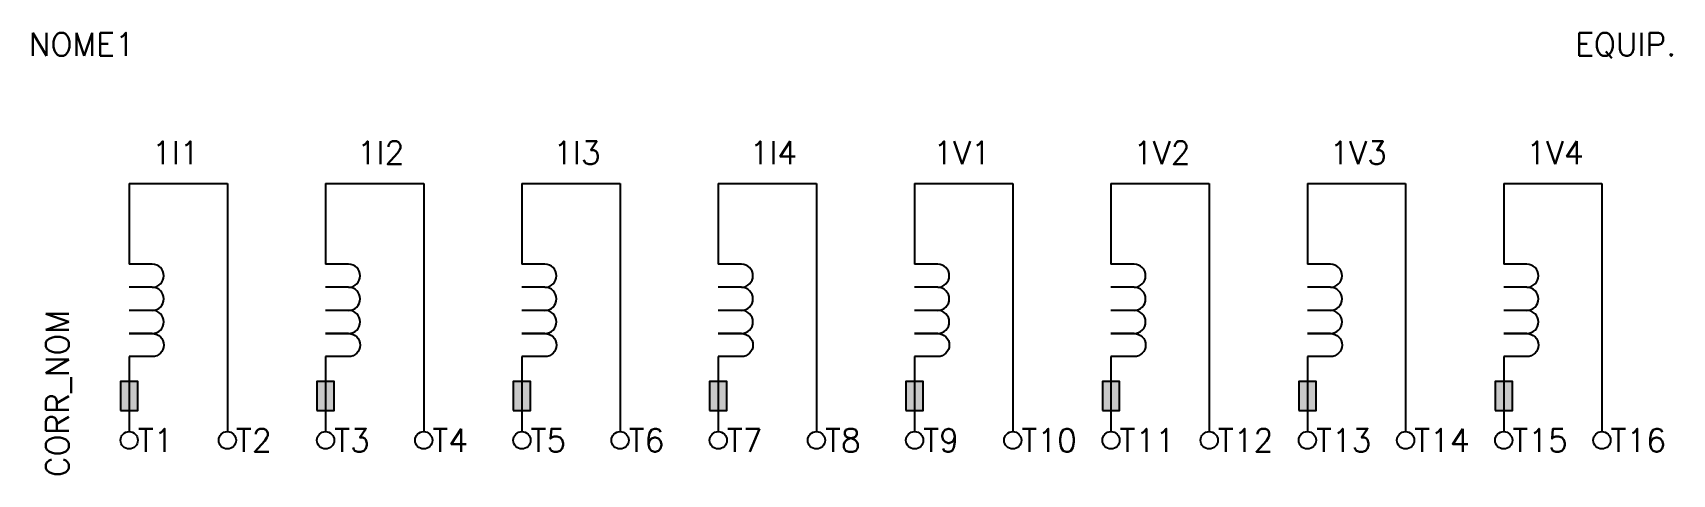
# Model space of a CAD drawing. Header units: millimetres. Extents: x 0 to 142, y 2 to 40.
import ezdxf
from ezdxf.enums import TextEntityAlignment as Align

# ---------------------------------------------------------------- set-up
doc = ezdxf.new("R2010")
doc.units = ezdxf.units.MM
doc.header["$LTSCALE"] = 10
doc.styles.add('ROMANS', font='romans.shx')

msp = doc.modelspace()

# ---------------------------------------------------------------- linework, layer by layer
at = {"color": 0}
for p, q in [((8.8, 27), (17.3, 27)), ((8.8, 27), (8.8, 20)), ((17.3, 27), (17.3, 5.5)), ((25.8, 27), (34.3, 27)), ((25.8, 27), (25.8, 20)), ((34.3, 27), (34.3, 5.5)), ((42.8, 27), (51.3, 27)), ((42.8, 27), (42.8, 20)), ((51.3, 27), (51.3, 5.5)), ((59.8, 27), (68.3, 27)), ((59.8, 27), (59.8, 20)), ((68.3, 27), (68.3, 5.5)), ((76.8, 27), (85.3, 27)), ((76.8, 27), (76.8, 20)), ((85.3, 27), (85.3, 5.5)), ((93.8, 27), (102.3, 27)), ((93.8, 27), (93.8, 20)), ((102.3, 27), (102.3, 5.5)), ((110.8, 27), (119.3, 27)), ((110.8, 27), (110.8, 20)), ((119.3, 27), (119.3, 5.5)), ((127.8, 27), (136.3, 27)), ((127.8, 27), (127.8, 20)), ((136.3, 27), (136.3, 5.5)), ((8.8, 12), (8.8, 5.5)), ((25.8, 12), (25.8, 5.5)), ((42.8, 12), (42.8, 5.5)), ((59.8, 12), (59.8, 5.5)), ((76.8, 12), (76.8, 5.5)), ((93.8, 12), (93.8, 5.5)), ((110.8, 12), (110.8, 5.5)), ((127.8, 12), (127.8, 5.5))]:
    msp.add_line(p, q, dxfattribs=at)
at = {"color": 7}
for p, q in [((10.8, 20), (8.8, 20)), ((27.8, 20), (25.8, 20)), ((44.8, 20), (42.8, 20)), ((61.8, 20), (59.8, 20)), ((78.8, 20), (76.8, 20)), ((95.8, 20), (93.8, 20)), ((112.8, 20), (110.8, 20)), ((129.8, 20), (127.8, 20)), ((10.8, 18), (8.8, 18)), ((27.8, 18), (25.8, 18)), ((44.8, 18), (42.8, 18)), ((61.8, 18), (59.8, 18)), ((78.8, 18), (76.8, 18)), ((95.8, 18), (93.8, 18)), ((112.8, 18), (110.8, 18)), ((129.8, 18), (127.8, 18)), ((10.8, 16), (8.8, 16)), ((10.8, 16), (8.8, 16)), ((27.8, 16), (25.8, 16)), ((27.8, 16), (25.8, 16)), ((44.8, 16), (42.8, 16)), ((44.8, 16), (42.8, 16)), ((61.8, 16), (59.8, 16)), ((61.8, 16), (59.8, 16)), ((78.8, 16), (76.8, 16)), ((78.8, 16), (76.8, 16)), ((95.8, 16), (93.8, 16)), ((95.8, 16), (93.8, 16)), ((112.8, 16), (110.8, 16)), ((112.8, 16), (110.8, 16)), ((129.8, 16), (127.8, 16)), ((129.8, 16), (127.8, 16)), ((10.8, 14), (8.8, 14)), ((8.8, 14), (10.8, 14)), ((25.8, 14), (27.8, 14)), ((27.8, 14), (25.8, 14)), ((44.8, 14), (42.8, 14)), ((42.8, 14), (44.8, 14)), ((61.8, 14), (59.8, 14)), ((59.8, 14), (61.8, 14)), ((78.8, 14), (76.8, 14)), ((76.8, 14), (78.8, 14)), ((95.8, 14), (93.8, 14)), ((93.8, 14), (95.8, 14)), ((112.8, 14), (110.8, 14)), ((110.8, 14), (112.8, 14)), ((127.8, 14), (129.8, 14)), ((129.8, 14), (127.8, 14)), ((10.8, 12), (8.8, 12)), ((27.8, 12), (25.8, 12)), ((44.8, 12), (42.8, 12)), ((61.8, 12), (59.8, 12)), ((78.8, 12), (76.8, 12)), ((95.8, 12), (93.8, 12)), ((112.8, 12), (110.8, 12)), ((129.8, 12), (127.8, 12))]:
    msp.add_line(p, q, dxfattribs=at)
for points in [[(10.8, 18, 1), (10.8, 20), (8.8, 20)], [(27.8, 18, 1), (27.8, 20), (25.8, 20)], [(44.8, 18, 1), (44.8, 20), (42.8, 20)], [(61.8, 18, 1), (61.8, 20), (59.8, 20)], [(78.8, 18, 1), (78.8, 20), (76.8, 20)], [(95.8, 18, 1), (95.8, 20), (93.8, 20)], [(112.8, 18, 1), (112.8, 20), (110.8, 20)], [(129.8, 18, 1), (129.8, 20), (127.8, 20)], [(10.8, 16, 1), (10.8, 18), (8.8, 18)], [(27.8, 16, 1), (27.8, 18), (25.8, 18)], [(44.8, 16, 1), (44.8, 18), (42.8, 18)], [(61.8, 16, 1), (61.8, 18), (59.8, 18)], [(78.8, 16, 1), (78.8, 18), (76.8, 18)], [(95.8, 16, 1), (95.8, 18), (93.8, 18)], [(112.8, 16, 1), (112.8, 18), (110.8, 18)], [(129.8, 16, 1), (129.8, 18), (127.8, 18)], [(10.8, 14, -1), (10.8, 12), (8.8, 12)], [(27.8, 14, -1), (27.8, 12), (25.8, 12)], [(44.8, 14, -1), (44.8, 12), (42.8, 12)], [(61.8, 14, -1), (61.8, 12), (59.8, 12)], [(78.8, 14, -1), (78.8, 12), (76.8, 12)], [(95.8, 14, -1), (95.8, 12), (93.8, 12)], [(112.8, 14, -1), (112.8, 12), (110.8, 12)], [(129.8, 14, -1), (129.8, 12), (127.8, 12)]]:
    msp.add_lwpolyline(points, format="xyb", dxfattribs=at)
at = {"color": 0}
for points in [[(8.05, 7.34), (9.55, 7.34), (9.55, 9.84), (8.05, 9.84)], [(25.05, 7.34), (26.55, 7.34), (26.55, 9.84), (25.05, 9.84)], [(42.05, 7.34), (43.55, 7.34), (43.55, 9.84), (42.05, 9.84)], [(59.05, 7.34), (60.55, 7.34), (60.55, 9.84), (59.05, 9.84)], [(76.05, 7.34), (77.55, 7.34), (77.55, 9.84), (76.05, 9.84)], [(93.05, 7.34), (94.55, 7.34), (94.55, 9.84), (93.05, 9.84)], [(110.05, 7.34), (111.55, 7.34), (111.55, 9.84), (110.05, 9.84)], [(127.05, 7.34), (128.55, 7.34), (128.55, 9.84), (127.05, 9.84)]]:
    msp.add_lwpolyline(points, close=True, dxfattribs=at)
for centre in [(8.8, 4.75), (17.3, 4.75), (25.8, 4.75), (34.3, 4.75), (42.8, 4.75), (51.3, 4.75), (59.8, 4.75), (68.3, 4.75), (76.8, 4.75), (85.3, 4.75), (93.8, 4.75), (102.3, 4.75), (110.8, 4.75), (119.3, 4.75), (127.8, 4.75), (136.3, 4.75)]:
    msp.add_circle(centre, 0.75, dxfattribs=at)
at = {"color": 7}
for centre in [(10.8, 15), (27.8, 15), (44.8, 15), (61.8, 15), (78.8, 15), (95.8, 15), (112.8, 15), (129.8, 15)]:
    msp.add_arc(centre, 1, 270, 90, dxfattribs=at)
at = {"color": 0}
for points in [[(8.05, 9.84), (9.55, 9.84), (8.05, 7.34), (9.55, 7.34)], [(25.05, 9.84), (26.55, 9.84), (25.05, 7.34), (26.55, 7.34)], [(42.05, 9.84), (43.55, 9.84), (42.05, 7.34), (43.55, 7.34)], [(59.05, 9.84), (60.55, 9.84), (59.05, 7.34), (60.55, 7.34)], [(76.05, 9.84), (77.55, 9.84), (76.05, 7.34), (77.55, 7.34)], [(93.05, 9.84), (94.55, 9.84), (93.05, 7.34), (94.55, 7.34)], [(110.05, 9.84), (111.55, 9.84), (110.05, 7.34), (111.55, 7.34)], [(127.05, 9.84), (128.55, 9.84), (127.05, 7.34), (128.55, 7.34)]]:
    msp.add_solid(points, dxfattribs=at)

# ---------------------------------------------------------------- texts
at = {"color": 7, "style": 'ROMANS'}
for s, p in [('1I1', (12.83, 29.65)), ('1I2', (30.57, 29.65)), ('1I3', (47.57, 29.65)), ('1I4', (64.57, 29.65)), ('1V1', (80.91, 29.65)), ('1V2', (98.2, 29.65)), ('1V3', (115.2, 29.65)), ('1V4', (132.24, 29.65))]:
    msp.add_text(s, height=2, dxfattribs=at).set_placement(p, align=Align.MIDDLE_CENTER)
at = {"color": 7, "lineweight": -3, "style": 'ROMANS'}
msp.add_attdef('NOME1', text='', height=2, dxfattribs=at).set_placement((4.7, 39.04), align=Align.MIDDLE_CENTER)
msp.add_attdef('EQUIP.', text='', height=2, dxfattribs=at).set_placement((142.73, 39.04), align=Align.MIDDLE_RIGHT)
msp.add_attdef('CORR_NOM', text='', height=2, rotation=90, dxfattribs=at).set_placement((2.59, 1.55), align=Align.MIDDLE_LEFT)
for tag, text, p in [('T1', '1', (9.55, 4.75)), ('T2', '2', (18.05, 4.75)), ('T3', '3', (26.55, 4.75)), ('T4', '4', (35.05, 4.75)), ('T5', '5', (43.55, 4.75)), ('T6', '6', (52.05, 4.75)), ('T7', '7', (60.55, 4.75)), ('T8', '8', (69.05, 4.75)), ('T9', '9', (77.55, 4.75)), ('T10', '10', (86.05, 4.75)), ('T11', '11', (94.55, 4.75)), ('T12', '12', (103.05, 4.75)), ('T13', '13', (111.55, 4.75)), ('T14', '14', (120.05, 4.75)), ('T15', '15', (128.55, 4.75)), ('T16', '16', (137.05, 4.75))]:
    msp.add_attdef(tag, text=text, height=2, dxfattribs=at).set_placement(p, align=Align.MIDDLE_LEFT)

doc.saveas('drawing.dxf')
